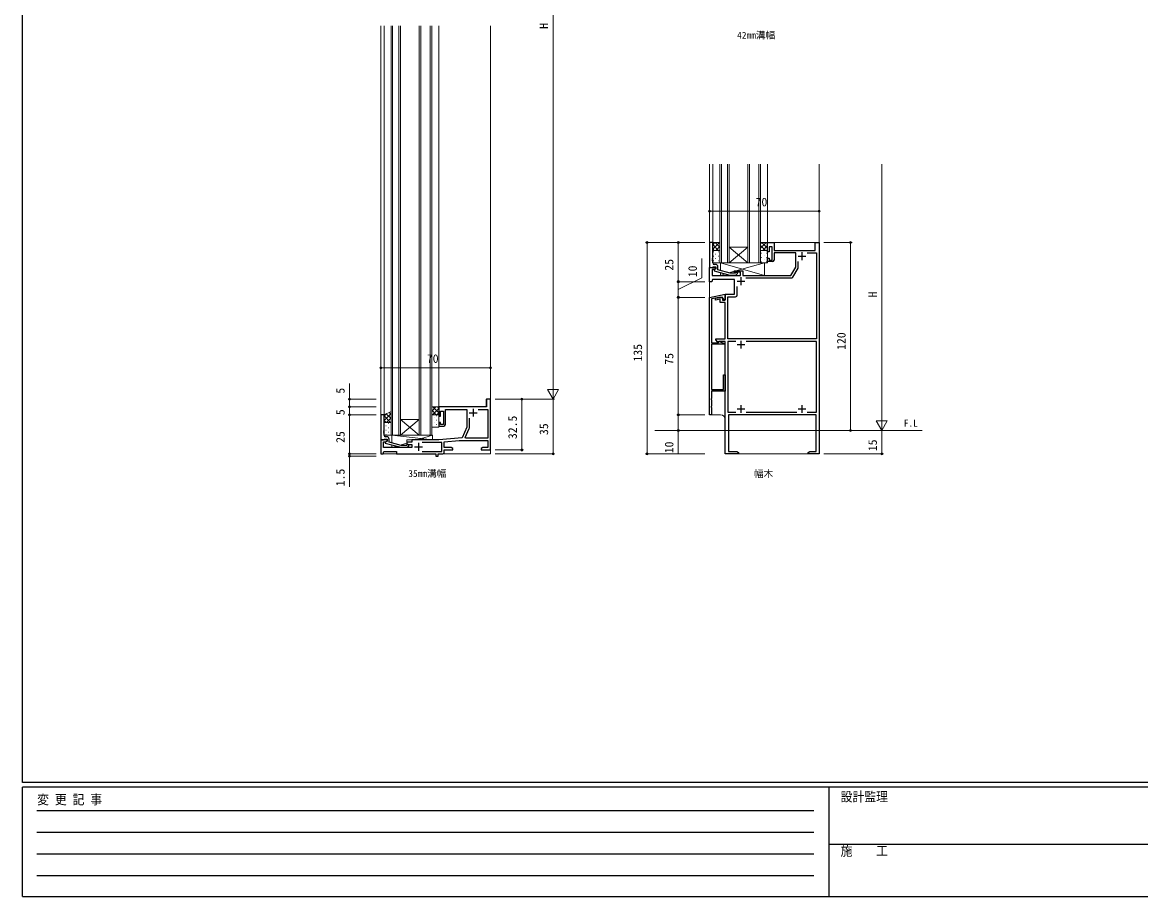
# Model space of a CAD drawing. Units: millimetres, scale not verified. Extents: x -793 to 793, y -564 to 564.
# Drawn here: x -788 to -73, y -564 to -6 of the extents above; entities that cross this region are included whole.
import ezdxf
from ezdxf.enums import TextEntityAlignment as Align

# ---------------------------------------------------------------- set-up
doc = ezdxf.new("R2010")
doc.units = ezdxf.units.MM
doc.header["$LTSCALE"] = 2
for name, color, linetype in [('0-1_USER1', 92, 'Continuous'), ('0-2_YKK_11', 134, 'Continuous'), ('0-7_YKK_ZWAK', 134, 'Continuous')]:
    doc.layers.add(name, color=color, linetype=linetype)
for name, color, linetype, lineweight in [('0-3_YKK_12', 40, 'Continuous', 18), ('0-4_YKK_13', 120, 'Continuous', 18), ('0-6_YKK_D', 200, 'Continuous', 18)]:
    doc.layers.add(name, color=color, linetype=linetype, lineweight=lineweight)
doc.styles.add('ＭＳ ゴシック', font='')
doc.styles.get('ＭＳ ゴシック').set_extended_font_data('MS Gothic')

msp = doc.modelspace()

# ---------------------------------------------------------------- linework, layer by layer
at = {"layer": '0-2_YKK_11'}
for p, q in [((-292.27, -155), (-287.27, -155)), ((-289.77, -152.5), (-289.77, -157.5)), ((-344.97, -160.3), (-345.77, -160.3)), ((-295.6, -168.43), (-292.274, -162.669)), ((-292.14, -162.169), (-292.14, -158.413)), ((-331.27, -171), (-326.27, -171)), ((-328.77, -168.5), (-328.77, -173.5)), ((-325.531, -168.93), (-296.466, -168.93)), ((-331.14, -179.93), (-331.14, -174.413)), ((-331.27, -211.5), (-326.27, -211.5)), ((-328.77, -209), (-328.77, -214)), ((-502.27, -255), (-497.27, -255)), ((-499.77, -252.5), (-499.77, -257.5)), ((-331.27, -252.6), (-326.27, -252.6)), ((-328.77, -250.1), (-328.77, -255.1)), ((-325.42, -254.67), (-293.121, -254.67)), ((-292.27, -252.6), (-287.27, -252.6)), ((-289.77, -250.1), (-289.77, -255.1)), ((-502.14, -264.218), (-502.14, -258.413)), ((-554.97, -270.3), (-555.77, -270.3)), ((-537.27, -276.8), (-532.27, -276.8)), ((-534.77, -274.3), (-534.77, -279.3))]:
    msp.add_line(p, q, dxfattribs=at)
for points in [[(-348.77, -146.3), (-348.77, -162.3), (-347.07, -162.3), (-346.77, -162), (-346.57, -161.8), (-344.77, -161.8), (-344.77, -163.1), (-345.97, -163.793), (-345.97, -164.393), (-335.867, -167.1), (-331.922, -167.1), (-331.146, -166.324)], [(-346.77, -159.3), (-346.77, -158.258), (-346.89, -158.075), (-346.89, -157.525), (-346.77, -157.342), (-346.77, -157.258), (-346.89, -157.075), (-346.89, -156.525), (-346.77, -156.342), (-346.77, -146.3), (-348.77, -146.3)], [(-278.77, -146.3), (-278.77, -281.3), (-281.312, -281.3), (-281.495, -281.18), (-282.045, -281.18), (-282.228, -281.3), (-282.312, -281.3), (-282.495, -281.18), (-283.045, -281.18), (-283.228, -281.3), (-285.77, -281.3), (-285.77, -280.3), (-284.679, -279.67), (-280.77, -279.67), (-280.77, -256.3), (-336.77, -256.3), (-336.77, -279.67), (-331.361, -279.67), (-330.27, -280.3), (-330.27, -281.3), (-338.77, -281.3), (-338.77, -209.4), (-342.67, -209.4), (-342.97, -209.7), (-343.482, -209.912), (-344.87, -208.524), (-344.87, -207.9), (-338.77, -207.9), (-338.77, -184.6), (-342.07, -184.6), (-342.07, -182.524), (-345.07, -183.124), (-345.07, -181.9), (-342.07, -181.3), (-340.57, -181.3), (-340.57, -183.1), (-338.77, -183.1), (-338.77, -179.3), (-332.77, -179.3), (-332.77, -169.8)], [(-308.57, -158.5), (-311.77, -158.5), (-311.77, -156.3), (-310.77, -156.3), (-310.77, -157.5), (-308.77, -157.5), (-308.77, -149), (-310.77, -149), (-310.77, -152.3), (-311.77, -152.3), (-311.77, -146.3), (-307.57, -146.3), (-307.57, -151.3), (-281.27, -151.3), (-281.27, -146.3), (-278.77, -146.3)], [(-332.77, -169.8), (-346.868, -169.8), (-347.27, -171.3), (-348.77, -171.3), (-348.77, -162.3), (-344.77, -162.3), (-344.77, -163.1), (-345.636, -163.6), (-347.14, -163.6), (-347.14, -167.3), (-329.07, -167.3), (-329.07, -165.3), (-332.27, -165.3), (-332.27, -164.3), (-327.57, -164.3), (-327.57, -167.3), (-296.83, -167.3), (-293.77, -162), (-293.77, -152.93), (-307.57, -152.93), (-307.57, -157.5)], [(-286.531, -152.93), (-280.57, -152.93), (-280.57, -207.9), (-337.14, -207.9), (-337.14, -180.93), (-332.14, -180.93)], [(-331.994, -165.476), (-332.419, -165.9), (-335.709, -165.9), (-343.47, -163.82), (-343.47, -161.8)], [(-332.106, -209.4), (-337.14, -209.4), (-337.14, -254.67), (-332.121, -254.67)], [(-286.42, -254.67), (-280.57, -254.67), (-280.57, -209.4), (-325.434, -209.4)], [(-488.77, -278.8), (-488.77, -246.3), (-491.27, -246.3), (-491.27, -251.3), (-521.77, -251.3), (-521.77, -257.3), (-520.77, -257.3), (-520.77, -254), (-518.77, -254), (-518.77, -262.5), (-520.77, -262.5), (-520.77, -261.3), (-521.77, -261.3), (-521.77, -263.5), (-518.57, -263.5)], [(-517.57, -262.5), (-517.57, -252.93), (-503.77, -252.93), (-503.77, -264.3), (-506.894, -270.998), (-521.77, -272.3), (-539.07, -272.3), (-539.07, -273.8), (-542.27, -273.8), (-542.27, -275.3), (-539.07, -275.3), (-539.07, -277.3), (-557.14, -277.3), (-557.14, -273.6), (-555.636, -273.6), (-554.77, -273.1), (-554.77, -272.3), (-558.77, -272.3), (-558.77, -281.3), (-557.27, -281.3), (-556.868, -279.8), (-548.77, -279.8), (-548.77, -281.3), (-523.77, -281.3), (-523.77, -282.8), (-522.27, -282.8), (-522.27, -281.3), (-519.27, -281.3)], [(-558.77, -256.3), (-558.77, -272.3), (-557.07, -272.3), (-556.77, -272), (-556.57, -271.8), (-554.77, -271.8), (-554.77, -273.1), (-555.97, -273.793), (-555.97, -274.393), (-545.867, -277.1), (-541.922, -277.1), (-541.146, -276.324)], [(-556.77, -269.3), (-556.77, -268.258), (-556.89, -268.075), (-556.89, -267.525), (-556.77, -267.342), (-556.77, -267.258), (-556.89, -267.075), (-556.89, -266.525), (-556.77, -266.342), (-556.77, -256.3), (-558.77, -256.3)], [(-496.531, -252.93), (-490.4, -252.93), (-490.4, -271.17), (-504.813, -271.17), (-505.022, -270.842), (-502.328, -265.063)], [(-541.994, -275.476), (-542.419, -275.9), (-545.709, -275.9), (-553.47, -273.82), (-553.47, -271.8)], [(-532.37, -279.67), (-519.9, -279.67), (-519.9, -273.93), (-532.37, -273.93)], [(-518.27, -280.3), (-518.27, -278.8), (-512.77, -278.8), (-512.77, -277.8), (-513.861, -277.17), (-518.27, -277.17), (-518.27, -273.63), (-508.783, -272.8), (-490.4, -272.8), (-490.4, -277.17), (-493.679, -277.17), (-494.77, -277.8), (-494.77, -278.8), (-493.228, -278.8), (-493.045, -278.68), (-492.495, -278.68), (-492.312, -278.8), (-492.228, -278.8), (-492.045, -278.68), (-491.495, -278.68), (-491.312, -278.8), (-488.77, -278.8)]]:
    msp.add_lwpolyline(points, dxfattribs=at)
msp.add_lwpolyline([(-348.77, -256.3), (-348.77, -181.3), (-338.77, -179.3), (-338.77, -182.8), (-339.37, -182.8), (-340.27, -181.9), (-340.27, -181.3), (-342.651, -181.3), (-347.57, -182.284), (-347.57, -210.3), (-343.17, -210.3), (-343.17, -209.272), (-339.27, -210.691), (-339.27, -211.3), (-347.57, -211.3), (-347.57, -240.1), (-339.97, -240.1), (-339.97, -230.8), (-338.77, -230.8), (-338.77, -241.3), (-347.57, -241.3), (-347.57, -245.842), (-347.69, -246.025), (-347.69, -246.575), (-347.57, -246.758), (-347.57, -250.842), (-347.69, -251.025), (-347.69, -251.575), (-347.57, -251.758), (-347.57, -256.3)], close=True, dxfattribs=at)
for centre, radius, start, end in [((-345.77, -159.3), 1, 180.00001, 269.99999), ((-344.97, -161.8), 1.5, 0.00001, 89.99999), ((-308.57, -157.5), 1, 270.00001, 359.99999), ((-293.14, -162.169), 1, 329.99995, 359.99996), ((-331.57, -165.9), 0.6, 314.99999, 135.00001), ((-296.466, -167.93), 1, 269.99997, 330), ((-332.14, -179.93), 1, 270.00001, 359.99999), ((-518.57, -262.5), 1, 270.00001, 359.99999), ((-504.14, -264.218), 2, 335.00003, 0.00001), ((-555.77, -269.3), 1, 180.00001, 269.99999), ((-554.97, -271.8), 1.5, 0.00001, 89.99999), ((-541.57, -275.9), 0.6, 314.99999, 135.00001), ((-519.27, -280.3), 1, 270.00001, 359.99999)]:
    msp.add_arc(centre, radius, start, end, dxfattribs=at)
at = {"layer": '0-3_YKK_12'}
for p, q in [((-558.77, -7.8), (-558.77, -281.3)), ((-556.77, -7.8), (-556.77, -256.3)), ((-551.27, -269.3), (-551.27, -7.8)), ((-547.27, -7.8), (-547.27, -269.3)), ((-533.27, -269.3), (-533.27, -7.8)), ((-527.27, -7.8), (-527.27, -269.3)), ((-521.77, -7.8), (-521.77, -251.3)), ((-488.77, -7.8), (-488.77, -281.3)), ((-348.77, -96.3), (-348.77, -256.3)), ((-346.77, -96.3), (-346.77, -146.8)), ((-341.27, -159.3), (-341.27, -96.3)), ((-337.27, -96.3), (-337.27, -159.3)), ((-323.27, -159.3), (-323.27, -96.3)), ((-317.27, -96.3), (-317.27, -159.3)), ((-311.77, -96.3), (-311.77, -146.3)), ((-336.27, -149.3), (-324.27, -149.3)), ((-336.27, -159.3), (-324.27, -149.3)), ((-324.27, -159.3), (-336.27, -149.3)), ((-278.77, -146.3), (-311.77, -146.3)), ((-336.27, -159.3), (-324.27, -159.3)), ((-491.57, -246.3), (-491.57, -251.3)), ((-491.57, -246.3), (-488.77, -246.3)), ((-558.77, -256.3), (-556.77, -256.3)), ((-521.77, -251.3), (-491.57, -251.3)), ((-341.77, -256.3), (-348.77, -256.3)), ((-546.27, -259.3), (-534.27, -259.3)), ((-546.27, -269.3), (-534.27, -259.3)), ((-534.27, -269.3), (-546.27, -259.3)), ((-546.27, -269.3), (-534.27, -269.3)), ((-383.718, -266.3), (-212.998, -266.3)), ((-558.77, -281.3), (-524.07, -281.3)), ((-521.97, -281.3), (-488.77, -281.3)), ((-278.77, -281.3), (-338.77, -281.3))]:
    msp.add_line(p, q, dxfattribs=at)
for points in [[(-552.27, -7.8), (-552.27, -269.3), (-546.27, -269.3), (-546.27, -7.8)], [(-534.27, -7.8), (-534.27, -269.3), (-526.27, -269.3), (-526.27, -7.8)], [(-342.27, -96.3), (-342.27, -159.3), (-336.27, -159.3), (-336.27, -96.3)], [(-324.27, -96.3), (-324.27, -159.3), (-316.27, -159.3), (-316.27, -96.3)], [(-278.77, -281.3), (-278.77, -266.3), (-278.77, -96.3)], [(-338.77, -259.3), (-338.77, -266.3), (-338.77, -281.3)]]:
    msp.add_lwpolyline(points, dxfattribs=at)
msp.add_arc((-341.77, -259.3), 3, 0, 90, dxfattribs=at)
at = {"layer": '0-4_YKK_13'}
for p, q in [((-342.532, -146.3), (-346.77, -150.538)), ((-345.36, -146.3), (-346.77, -147.71)), ((-346.77, -147.582), (-343.052, -151.3)), ((-345.223, -146.3), (-342.27, -149.253)), ((-342.27, -148.867), (-344.704, -151.3)), ((-342.395, -146.3), (-342.27, -146.425)), ((-312.632, -146.3), (-316.27, -149.938)), ((-315.46, -146.3), (-316.27, -147.11)), ((-316.27, -148.182), (-313.152, -151.3)), ((-315.323, -146.3), (-311.77, -149.853)), ((-311.77, -148.267), (-314.804, -151.3)), ((-312.495, -146.3), (-311.77, -147.025)), ((-346.77, -150.41), (-345.88, -151.3)), ((-346.35, -152.23), (-346.15, -152.23)), ((-346.35, -155.06), (-346.15, -155.06)), ((-344.935, -153.645), (-344.735, -153.645)), ((-344.935, -156.475), (-344.735, -156.475)), ((-343.32, -152.23), (-343.12, -152.23)), ((-343.32, -155.06), (-343.12, -155.06)), ((-316.27, -151.01), (-315.98, -151.3)), ((-315.642, -152.985), (-315.442, -152.985)), ((-315.642, -155.815), (-315.442, -155.815)), ((-314.027, -151.57), (-313.827, -151.57)), ((-314.027, -154.4), (-313.827, -154.4)), ((-312.612, -152.985), (-312.412, -152.985)), ((-312.612, -155.815), (-312.412, -155.815)), ((-311.77, -151.095), (-311.975, -151.3)), ((-346.35, -157.89), (-346.15, -157.89)), ((-343.32, -157.89), (-343.12, -157.89)), ((-341.172, -159.3), (-321.172, -159.3)), ((-313.772, -159.3), (-332.022, -164.3)), ((-315.642, -158.645), (-315.442, -158.645)), ((-314.027, -157.23), (-313.827, -157.23)), ((-312.612, -158.645), (-312.412, -158.645)), ((-341.772, -167.3), (-341.772, -165.518)), ((-338.676, -166.347), (-341.771, -167.3)), ((-333.072, -164.623), (-336.518, -165.683)), ((-552.27, -255.534), (-556.77, -260.034)), ((-555.14, -255.576), (-556.77, -257.206)), ((-556.77, -257.081), (-552.551, -261.3)), ((-555.353, -255.67), (-552.27, -258.753)), ((-553.395, -254.8), (-552.27, -255.924)), ((-523.634, -251.3), (-526.27, -253.936)), ((-526.27, -253.379), (-523.35, -256.3)), ((-526.27, -256.208), (-526.178, -256.3)), ((-526.242, -256.945), (-526.042, -256.945)), ((-521.77, -252.265), (-525.806, -256.3)), ((-525.521, -251.3), (-521.77, -255.051)), ((-523.212, -256.945), (-523.012, -256.945)), ((-521.77, -255.093), (-522.977, -256.3)), ((-522.693, -251.3), (-521.77, -252.223)), ((-556.77, -259.909), (-555.38, -261.3)), ((-556.77, -261.85), (-556.75, -261.85)), ((-555.535, -263.265), (-555.335, -263.265)), ((-552.27, -258.362), (-555.208, -261.3)), ((-553.92, -261.85), (-553.72, -261.85)), ((-552.505, -263.265), (-552.305, -263.265)), ((-552.27, -261.191), (-552.379, -261.3)), ((-526.242, -259.775), (-526.042, -259.775)), ((-526.242, -262.605), (-526.042, -262.605)), ((-524.627, -258.36), (-524.427, -258.36)), ((-524.627, -261.19), (-524.427, -261.19)), ((-524.627, -264.02), (-524.427, -264.02)), ((-523.212, -259.775), (-523.012, -259.775)), ((-523.212, -262.605), (-523.012, -262.605)), ((-556.77, -264.68), (-556.75, -264.68)), ((-556.77, -267.51), (-556.75, -267.51)), ((-555.535, -266.095), (-555.335, -266.095)), ((-555.535, -268.925), (-555.335, -268.925)), ((-553.92, -264.68), (-553.72, -264.68)), ((-553.92, -267.51), (-553.72, -267.51)), ((-552.505, -266.095), (-552.305, -266.095)), ((-552.505, -268.925), (-552.305, -268.925)), ((-551.77, -269.3), (-525.77, -272.3)), ((-525.77, -269.3), (-535.52, -272.3)), ((-551.77, -277.3), (-551.77, -275.518)), ((-548.675, -276.348), (-551.77, -277.3)), ((-542.27, -274.377), (-546.517, -275.684)), ((-525.77, -272.3), (-542.27, -272.3)), ((-542.27, -272.3), (-542.27, -275.751))]:
    msp.add_line(p, q, dxfattribs=at)
for points in [[(-346.77, -151.3), (-346.77, -146.3), (-342.27, -146.3), (-342.27, -151.3)], [(-316.27, -151.3), (-316.27, -146.3), (-311.77, -146.3), (-311.77, -151.3)], [(-346.77, -151.3), (-342.27, -151.3), (-342.27, -159.3), (-346.77, -159.3)], [(-311.77, -151.3), (-316.27, -151.3), (-316.27, -159.3), (-311.77, -159.3)], [(-552.27, -261.3), (-552.27, -254.3), (-556.77, -256.3), (-556.77, -261.3)], [(-526.27, -256.3), (-526.27, -251.3), (-521.77, -251.3), (-521.77, -256.3)], [(-521.77, -256.3), (-526.27, -256.3), (-526.27, -264.3), (-521.77, -264.3)], [(-556.77, -261.3), (-552.27, -261.3), (-552.27, -269.3), (-556.77, -269.3)]]:
    msp.add_lwpolyline(points, close=True, dxfattribs=at)
for points in [[(-341.772, -164.275), (-341.772, -159.3), (-313.772, -159.3)], [(-313.772, -159.3), (-313.772, -167.3), (-341.772, -159.3)], [(-313.772, -167.3), (-327.57, -167.3), (-327.57, -164.3), (-333.072, -164.3), (-333.072, -165.9)], [(-333.072, -167.1), (-333.072, -167.3), (-341.772, -167.3)], [(-551.77, -274.276), (-551.77, -269.3), (-525.77, -269.3), (-525.77, -272.3)], [(-542.27, -277.1), (-542.27, -277.3), (-551.77, -277.3)]]:
    msp.add_lwpolyline(points, dxfattribs=at)
at = {"layer": '0-6_YKK_D'}
for p, q in [((-448.77, 226.7), (-448.77, -239.3)), ((-238.77, -96.3), (-238.77, -259.3)), ((-348.77, -139.3), (-348.77, -125.3)), ((-278.77, -126.3), (-348.77, -126.3)), ((-278.77, -139.3), (-278.77, -125.3)), ((-351.77, -146.3), (-389.77, -146.3)), ((-388.77, -281.3), (-388.77, -146.3)), ((-351.77, -146.3), (-369.77, -146.3)), ((-368.77, -146.3), (-368.77, -171.3)), ((-275.77, -146.3), (-257.77, -146.3)), ((-258.77, -266.3), (-258.77, -146.3)), ((-351.77, -171.3), (-369.77, -171.3)), ((-351.77, -171.3), (-369.77, -171.3)), ((-368.77, -171.3), (-368.77, -181.3)), ((-351.77, -181.3), (-369.77, -181.3)), ((-351.77, -181.3), (-369.77, -181.3)), ((-368.77, -181.3), (-368.77, -256.3)), ((-558.77, -244.3), (-558.77, -225.3)), ((-488.77, -226.3), (-558.77, -226.3)), ((-488.77, -244.3), (-488.77, -225.3)), ((-448.77, -246.3), (-448.77, -234.176)), ((-448.77, -246.3), (-452.27, -240.238)), ((-445.27, -240.238), (-452.27, -240.238)), ((-448.77, -246.3), (-445.27, -240.238)), ((-561.77, -246.3), (-579.77, -246.3)), ((-485.77, -246.3), (-447.77, -246.3)), ((-485.77, -246.3), (-467.77, -246.3)), ((-485.77, -246.3), (-447.77, -246.3)), ((-468.77, -246.3), (-468.77, -278.8)), ((-448.77, -246.3), (-448.77, -281.3)), ((-561.77, -251.3), (-579.77, -251.3)), ((-561.77, -251.3), (-579.77, -251.3)), ((-561.77, -256.3), (-579.77, -256.3)), ((-561.77, -256.3), (-579.77, -256.3)), ((-578.77, -256.3), (-578.77, -251.3)), ((-578.77, -281.3), (-578.77, -256.3)), ((-351.77, -256.3), (-369.77, -256.3)), ((-351.77, -256.3), (-369.77, -256.3)), ((-238.77, -266.3), (-238.77, -254.176)), ((-238.77, -266.3), (-242.27, -260.238)), ((-235.27, -260.238), (-242.27, -260.238)), ((-238.77, -266.3), (-235.27, -260.238)), ((-351.77, -266.3), (-369.77, -266.3)), ((-275.77, -266.3), (-237.77, -266.3)), ((-275.77, -266.3), (-237.77, -266.3)), ((-275.77, -266.3), (-257.77, -266.3)), ((-238.77, -266.3), (-238.77, -281.3)), ((-561.77, -281.3), (-579.77, -281.3)), ((-561.77, -281.3), (-579.77, -281.3)), ((-561.77, -282.8), (-579.77, -282.8)), ((-578.77, -281.3), (-578.77, -278.75)), ((-578.77, -281.3), (-578.77, -282.8)), ((-578.77, -282.8), (-578.77, -302.32)), ((-485.77, -278.8), (-467.77, -278.8)), ((-485.77, -281.3), (-447.77, -281.3)), ((-351.77, -281.3), (-389.77, -281.3)), ((-275.77, -281.3), (-237.77, -281.3))]:
    msp.add_line(p, q, dxfattribs=at)
for points in [[(-368.77, -176.3), (-353.77, -168.8), (-353.77, -156.425)], [(-578.77, -251.3), (-578.77, -246.3), (-578.77, -236.403)], [(-368.77, -256.3), (-368.77, -266.3), (-368.77, -281.225)]]:
    msp.add_lwpolyline(points, dxfattribs=at)
for centre in [(-348.77, -126.3), (-278.77, -126.3), (-388.77, -146.3), (-368.77, -146.3), (-258.77, -146.3), (-368.77, -171.3), (-368.77, -171.3), (-368.77, -181.3), (-368.77, -181.3), (-558.77, -226.3), (-488.77, -226.3), (-578.77, -246.3), (-468.77, -246.3), (-578.77, -251.3), (-578.77, -251.3), (-578.77, -256.3), (-578.77, -256.3), (-368.77, -256.3), (-368.77, -256.3), (-368.77, -266.3), (-258.77, -266.3), (-468.77, -278.8), (-578.77, -281.3), (-578.77, -281.3), (-578.77, -282.8), (-448.77, -281.3), (-388.77, -281.3), (-238.77, -281.3)]:
    msp.add_circle(centre, 0.637, dxfattribs=at)
at = {"layer": '0-7_YKK_ZWAK'}
for p, q in [((-787.8, -491.3), (-787.8, 558.7)), ((752.2, -491.3), (-787.8, -491.3)), ((676.6, -494.1), (-787.8, -494.1)), ((-787.8, -564.1), (-787.8, -494.1)), ((-272.6, -494.1), (-272.6, -564.1)), ((-778.603, -509.125), (-282.218, -509.125)), ((-778.603, -522.982), (-282.218, -522.982)), ((-272.6, -530.499), (-15, -530.499)), ((-778.603, -536.839), (-282.218, -536.839)), ((-778.603, -550.696), (-282.218, -550.696)), ((-787.8, -564.1), (676.6, -564.1))]:
    msp.add_line(p, q, dxfattribs=at)

# ---------------------------------------------------------------- texts
at = {"layer": '0-1_USER1', "style": 'ＭＳ ゴシック'}
for s, p in [('42mm溝幅', (-331.185, -17.351)), ('F.L', (-224.761, -265.194)), ('35mm溝幅', (-541.253, -297.351)), ('幅木', (-320.497, -297.436))]:
    msp.add_text(s, height=4.399, dxfattribs=at).set_placement(p, align=Align.BOTTOM_LEFT)
at = {"layer": '0-6_YKK_D', "style": 'ＭＳ ゴシック'}
for s, p in [('H', (-450.27, -9.794)), ('25', (-370.27, -164.255)), ('10', (-355.27, -168.451)), ('H', (-240.27, -181.294)), ('120', (-260.27, -214.865)), ('135', (-390.27, -222.28)), ('75', (-370.27, -224.34)), ('5', (-580.27, -242.804)), ('5', (-580.27, -256.527)), ('32.5', (-470.27, -271.84)), ('35', (-450.27, -269.255)), ('25', (-580.27, -274.255)), ('10', (-370.27, -280.876)), ('15', (-240.27, -279.553)), ('1.5', (-580.27, -301.971))]:
    msp.add_text(s, height=5.499, rotation=90, dxfattribs=at).set_placement(p, align=Align.BOTTOM_LEFT)
for p in [(-319.395, -124.8), (-529.395, -224.8)]:
    msp.add_text('70', height=5.499, dxfattribs=at).set_placement(p, align=Align.BOTTOM_LEFT)
at = {"layer": '0-7_YKK_ZWAK', "style": 'ＭＳ ゴシック', "width": 0.9}
for s, p in [('変 更 記 事', (-778.371, -506.993)), ('設計監理', (-265.061, -505.166)), ('施\u3000\u3000工', (-265.061, -539.809))]:
    msp.add_text(s, height=6.158, dxfattribs=at).set_placement(p, align=Align.BOTTOM_LEFT)

doc.saveas('drawing.dxf')
